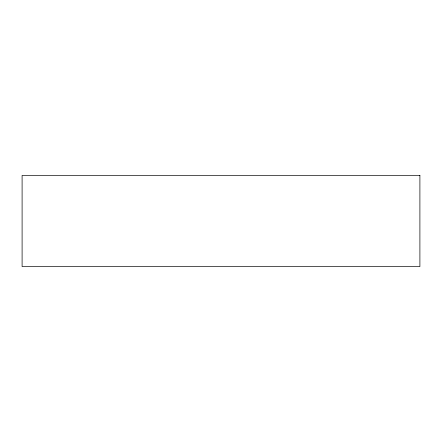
<?xml version="1.0" encoding="UTF-8"?>
<svg xmlns="http://www.w3.org/2000/svg" width="442" height="442" viewBox="0 0 442 442"><rect width="100%" height="100%" fill="white"/><g stroke="black" fill="none" stroke-linecap="round" stroke-linejoin="round"><path stroke-width="0.66" d="M419.9 175.419L22.1 175.419L22.1 266.581L419.9 266.581L419.9 175.419"/></g></svg>
